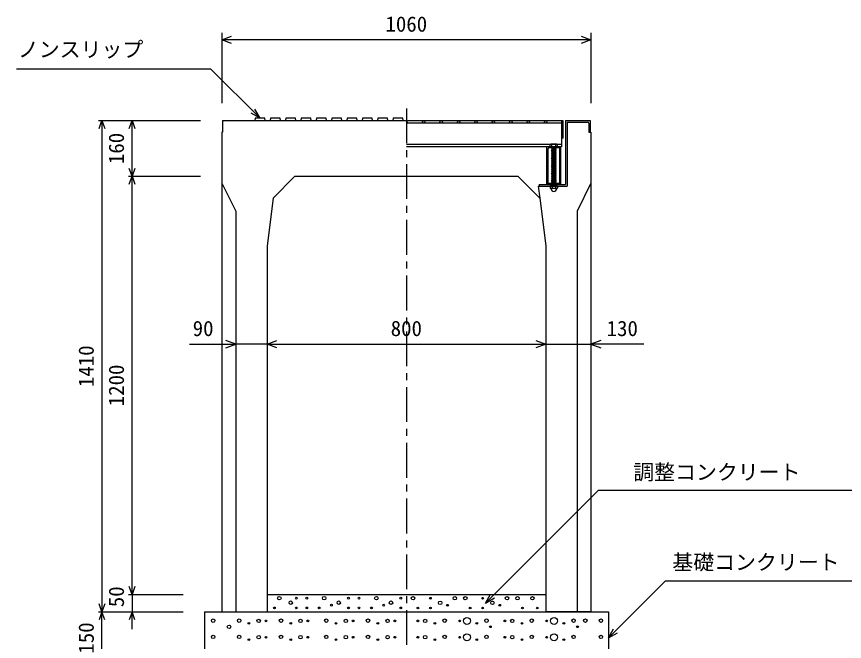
# Model space of a CAD drawing. Units: millimetres, scale not verified. Extents: x -16800 to 16800, y -5940 to 5940.
# Drawn here: x 1281 to 3658, y -1907 to -113 of the extents above; entities that cross this region are included whole.
import ezdxf
from ezdxf.enums import TextEntityAlignment as Align

# ---------------------------------------------------------------- set-up
doc = ezdxf.new("R2010")
doc.units = ezdxf.units.MM
doc.header["$LTSCALE"] = 20
doc.linetypes.add('CHAIN1', pattern=[8, 5, -1, 1, -1])
doc.linetypes.add('DOTTED', pattern=[1.75, 0.25, -1.5])
for name, color, linetype, lineweight in [('0-0_DIM', 7, 'Continuous', 25), ('0-2_HATCH', 6, 'Continuous', 25), ('0-5_OUTLINE', 3, 'Continuous', 25)]:
    doc.layers.add(name, color=color, linetype=linetype, lineweight=lineweight)
doc.styles.add('ＭＳ ゴシック', font='')
doc.styles.get('ＭＳ ゴシック').set_extended_font_data('MS Gothic')

msp = doc.modelspace()

# ---------------------------------------------------------------- linework, layer by layer
at = {"layer": '0-0_DIM'}
for p, q in [((1870, -159.92), (1870, -361.66)), ((2930, -159.92), (2930, -361.66)), ((2930, -179.92), (1870, -179.92)), ((1280.9, -262.95), (1837.79, -262.95)), ((1980, -405.16), (1837.79, -262.95)), ((1980, -405.16), (1965, -379.18)), ((1980, -405.16), (1954.02, -390.16)), ((1515.8, -411.66), (1809.13, -411.66)), ((1525.8, -411.66), (1525.8, -1821.66)), ((1612.46, -571.66), (1612.46, -411.66)), ((1602.46, -571.66), (1809.13, -571.66)), ((1612.46, -1771.66), (1612.46, -571.66)), ((1777.17, -1053.5), (1910, -1053.5)), ((2000, -1053.5), (1910, -1053.5)), ((2000, -1053.5), (2800, -1053.5)), ((2800, -1053.5), (2930, -1053.5)), ((3081.6, -1053.5), (2930, -1053.5)), ((2626.92, -1796.66), (2951.38, -1472.2)), ((2951.38, -1472.2), (3685.74, -1472.2)), ((3143.65, -1733.01), (2980, -1896.66)), ((3143.65, -1733.01), (3790.53, -1733.01)), ((1602.46, -1771.66), (1759.13, -1771.66)), ((1612.46, -1771.66), (1612.46, -1821.66)), ((2626.92, -1796.66), (2641.92, -1770.68)), ((2626.92, -1796.66), (2652.9, -1781.66)), ((1515.8, -1821.66), (1759.13, -1821.66)), ((1525.8, -1971.66), (1525.8, -1821.66)), ((1612.46, -1871.66), (1612.46, -1821.66)), ((2980, -1896.66), (2995, -1870.68)), ((2980, -1896.66), (3005.98, -1881.66))]:
    msp.add_line(p, q, dxfattribs=at)
at = {"layer": '0-0_DIM', "linetype": 'CHAIN1'}
msp.add_line((2400, -376.66), (2400, -2171.66), dxfattribs=at)
at = {"layer": '0-0_DIM'}
for points in [[(1898.23, -190.18), (1870.04, -179.92), (1898.23, -169.66)], [(2901.85, -169.66), (2930.04, -179.92), (2901.85, -190.18)], [(1517.59, -434.21), (1525.8, -411.66), (1534.01, -434.21)], [(1604.26, -434.21), (1612.46, -411.66), (1620.67, -434.21)], [(1620.67, -549.11), (1612.46, -571.66), (1604.26, -549.11)], [(1604.26, -594.21), (1612.46, -571.66), (1620.67, -594.21)], [(1881.81, -1063.76), (1910, -1053.5), (1881.81, -1043.24)], [(2028.19, -1063.76), (2000, -1053.5), (2028.19, -1043.24)], [(2771.81, -1043.24), (2800, -1053.5), (2771.81, -1063.76)], [(2958.19, -1043.24), (2930, -1053.5), (2958.19, -1063.76)], [(1620.67, -1749.11), (1612.46, -1771.66), (1604.26, -1749.11)], [(1534.01, -1799.11), (1525.8, -1821.66), (1517.59, -1799.11)], [(1534.01, -1844.21), (1525.8, -1821.66), (1517.59, -1844.21)], [(1620.67, -1844.21), (1612.46, -1821.66), (1604.26, -1844.21)]]:
    msp.add_lwpolyline(points, dxfattribs=at)
at = {"layer": '0-2_HATCH'}
for p, q in [((2850, -412.16), (2400, -412.16)), ((2845.5, -419.16), (2400, -419.16)), ((2845.5, -412.16), (2845.5, -487.16)), ((2850, -462.16), (2850, -412.16)), ((2857, -411.66), (2857, -595.16)), ((2861.5, -416.16), (2861.5, -599.66)), ((2861.5, -416.16), (2920, -416.16)), ((2923.5, -419.66), (2923.5, -444.66)), ((2923.5, -444.66), (2928, -444.66)), ((2850, -462.16), (2845.5, -462.16)), ((2814.32, -480.16), (2400, -480.16)), ((2845.5, -487.16), (2400, -487.16)), ((2803.5, -595.16), (2803.5, -489.16)), ((2843.5, -487.16), (2805.5, -487.16)), ((2806.7, -591.96), (2806.7, -492.36)), ((2843.5, -490.36), (2808.7, -490.36)), ((2815, -479.66), (2813, -481.16)), ((2813, -487.16), (2813, -481.16)), ((2834, -487.16), (2813, -487.16)), ((2813.33, -480.89), (2815, -479.66)), ((2832, -479.66), (2815, -479.66)), ((2817, -487.16), (2830, -487.16)), ((2817, -488.16), (2818, -487.16)), ((2818, -489.16), (2817, -488.16)), ((2817, -490.16), (2818, -489.16)), ((2818, -491.16), (2817, -490.16)), ((2817, -492.16), (2818, -491.16)), ((2830, -491.16), (2817, -492.16)), ((2818, -493.16), (2817, -492.16)), ((2817, -494.16), (2818, -493.16)), ((2830, -493.16), (2817, -494.16)), ((2818, -495.16), (2817, -494.16)), ((2817, -496.16), (2818, -495.16)), ((2830, -495.16), (2817, -496.16)), ((2818, -497.16), (2817, -496.16)), ((2817, -498.16), (2818, -497.16)), ((2830, -497.16), (2817, -498.16)), ((2818, -499.16), (2817, -498.16)), ((2818, -487.16), (2818, -481.16)), ((2829, -487.16), (2829, -481.16)), ((2829, -488.16), (2830, -487.16)), ((2830, -489.16), (2829, -488.16)), ((2829, -492.16), (2830, -491.16)), ((2830, -493.16), (2829, -492.16)), ((2829, -494.16), (2830, -493.16)), ((2830, -495.16), (2829, -494.16)), ((2829, -496.16), (2830, -495.16)), ((2830, -497.16), (2829, -496.16)), ((2833.67, -480.89), (2832, -479.66)), ((2845.5, -480.16), (2832.68, -480.16)), ((2834, -487.16), (2834, -481.16)), ((2840.3, -589.96), (2840.3, -490.36)), ((2843.5, -593.16), (2843.5, -487.16)), ((2830, -499.16), (2817, -500.16)), ((2817, -500.16), (2818, -499.16)), ((2830, -501.16), (2817, -502.16)), ((2818, -503.16), (2817, -502.16)), ((2830, -503.16), (2817, -504.16)), ((2817, -504.16), (2818, -503.16)), ((2818, -505.16), (2817, -504.16)), ((2830, -505.16), (2817, -506.16)), ((2817, -506.16), (2818, -505.16)), ((2818, -507.16), (2817, -506.16)), ((2830, -507.16), (2817, -508.16)), ((2817, -508.16), (2818, -507.16)), ((2818, -509.16), (2817, -508.16)), ((2830, -509.16), (2817, -510.16)), ((2817, -510.16), (2818, -509.16)), ((2818, -511.16), (2817, -510.16)), ((2830, -511.16), (2817, -512.16)), ((2817, -512.16), (2818, -511.16)), ((2818, -513.16), (2817, -512.16)), ((2830, -513.16), (2817, -514.16)), ((2817, -514.16), (2818, -513.16)), ((2818, -515.16), (2817, -514.16)), ((2830, -515.16), (2817, -516.16)), ((2817, -516.16), (2818, -515.16)), ((2818, -517.16), (2817, -516.16)), ((2830, -517.16), (2817, -518.16)), ((2817, -518.16), (2818, -517.16)), ((2818, -519.16), (2817, -518.16)), ((2830, -519.16), (2817, -520.16)), ((2817, -520.16), (2818, -519.16)), ((2818, -521.16), (2817, -520.16)), ((2830, -521.16), (2817, -522.16)), ((2817, -522.16), (2818, -521.16)), ((2818, -523.16), (2817, -522.16)), ((2829, -500.16), (2830, -499.16)), ((2830, -501.16), (2829, -500.16)), ((2829, -502.16), (2830, -501.16)), ((2830, -503.16), (2829, -502.16)), ((2829, -504.16), (2830, -503.16)), ((2829, -504.16), (2830, -505.16)), ((2829, -506.16), (2830, -505.16)), ((2829, -506.16), (2830, -507.16)), ((2829, -508.16), (2830, -507.16)), ((2829, -508.16), (2830, -509.16)), ((2829, -510.16), (2830, -509.16)), ((2829, -510.16), (2830, -511.16)), ((2829, -512.16), (2830, -511.16)), ((2829, -512.16), (2830, -513.16)), ((2829, -514.16), (2830, -513.16)), ((2829, -514.16), (2830, -515.16)), ((2829, -516.16), (2830, -515.16)), ((2829, -516.16), (2830, -517.16)), ((2829, -518.16), (2830, -517.16)), ((2829, -518.16), (2830, -519.16)), ((2829, -520.16), (2830, -519.16)), ((2829, -520.16), (2830, -521.16)), ((2829, -522.16), (2830, -521.16)), ((2829, -522.16), (2830, -523.16)), ((2830, -523.16), (2817, -524.16)), ((2817, -524.16), (2818, -523.16)), ((2818, -525.16), (2817, -524.16)), ((2830, -525.16), (2817, -526.16)), ((2817, -526.16), (2818, -525.16)), ((2818, -527.16), (2817, -526.16)), ((2830, -527.16), (2817, -528.16)), ((2817, -528.16), (2818, -527.16)), ((2818, -529.16), (2817, -528.16)), ((2830, -529.16), (2817, -530.16)), ((2817, -530.16), (2818, -529.16)), ((2818, -531.16), (2817, -530.16)), ((2830, -531.16), (2817, -532.16)), ((2817, -532.16), (2818, -531.16)), ((2818, -533.16), (2817, -532.16)), ((2830.01, -533.17), (2817.01, -534.17)), ((2817.01, -534.17), (2818.01, -533.17)), ((2818.01, -535.17), (2817.01, -534.17)), ((2830.01, -535.17), (2817.01, -536.17)), ((2817.01, -536.17), (2818.01, -535.17)), ((2818.01, -537.17), (2817.01, -536.17)), ((2830.01, -537.17), (2817.01, -538.17)), ((2817.01, -538.17), (2818.01, -537.17)), ((2818.01, -539.17), (2817.01, -538.17)), ((2830.01, -539.17), (2817.01, -540.17)), ((2817.01, -540.17), (2818.01, -539.17)), ((2818.01, -541.17), (2817.01, -540.17)), ((2830.02, -541.17), (2817.01, -542.17)), ((2817.01, -542.17), (2818.01, -541.17)), ((2818.01, -543.17), (2817.01, -542.17)), ((2830.01, -545.17), (2817.01, -546.17)), ((2817.01, -546.17), (2818.01, -545.17)), ((2818.01, -547.17), (2817.01, -546.17)), ((2830.02, -543.18), (2817.02, -544.18)), ((2817.02, -544.18), (2818.02, -543.18)), ((2818.02, -545.18), (2817.02, -544.18)), ((2829, -524.16), (2830, -523.16)), ((2829, -524.16), (2830, -525.16)), ((2829, -526.16), (2830, -525.16)), ((2829, -526.16), (2830, -527.16)), ((2829, -528.16), (2830, -527.16)), ((2829, -528.16), (2830, -529.16)), ((2829, -530.16), (2830, -529.16)), ((2829, -530.16), (2830, -531.16)), ((2829, -532.16), (2830, -531.16)), ((2829, -532.16), (2830.01, -533.17)), ((2829.01, -534.17), (2830.01, -533.17)), ((2829.01, -534.17), (2830.01, -535.17)), ((2829.01, -536.17), (2830.01, -535.17)), ((2829.01, -536.17), (2830.01, -537.17)), ((2829.01, -538.17), (2830.01, -537.17)), ((2829.01, -538.17), (2830.01, -539.17)), ((2829.01, -540.17), (2830.01, -539.17)), ((2829.01, -540.17), (2830.02, -541.17)), ((2829.01, -546.17), (2830.01, -545.17)), ((2829.01, -546.17), (2830.01, -547.17)), ((2829.02, -542.17), (2830.02, -541.17)), ((2829.02, -542.17), (2830.02, -543.18)), ((2829.02, -544.18), (2830.02, -543.18)), ((2829.02, -544.18), (2830.02, -545.18)), ((2830.01, -547.17), (2817.01, -548.17)), ((2817.01, -548.17), (2818.01, -547.17)), ((2818.01, -549.17), (2817.01, -548.17)), ((2830.01, -549.17), (2817.01, -550.17)), ((2817.01, -550.17), (2818.01, -549.17)), ((2818.01, -551.17), (2817.01, -550.17)), ((2830.02, -551.17), (2817.02, -552.17)), ((2817.02, -552.17), (2818.02, -551.17)), ((2818.02, -553.17), (2817.02, -552.17)), ((2830.02, -553.17), (2817.02, -554.17)), ((2817.02, -554.17), (2818.02, -553.17)), ((2818.02, -555.17), (2817.02, -554.17)), ((2830.02, -555.18), (2817.02, -556.18)), ((2817.02, -556.18), (2818.02, -555.18)), ((2818.02, -557.18), (2817.02, -556.18)), ((2830.02, -557.18), (2817.02, -558.18)), ((2817.02, -558.18), (2818.02, -557.18)), ((2818.02, -559.18), (2817.02, -558.18)), ((2830.03, -559.18), (2817.03, -560.18)), ((2817.03, -560.18), (2818.03, -559.18)), ((2818.03, -561.18), (2817.03, -560.18)), ((2830.03, -561.18), (2817.03, -562.18)), ((2817.03, -562.18), (2818.03, -561.18)), ((2818.03, -563.18), (2817.03, -562.18)), ((2830.03, -563.18), (2817.03, -564.18)), ((2817.03, -564.18), (2818.03, -563.18)), ((2818.03, -565.18), (2817.03, -564.18)), ((2830.03, -565.19), (2817.03, -566.19)), ((2817.03, -566.19), (2818.03, -565.19)), ((2818.03, -567.19), (2817.03, -566.19)), ((2830.04, -567.19), (2817.04, -568.19)), ((2817.04, -568.19), (2818.04, -567.19)), ((2818.04, -569.19), (2817.04, -568.19)), ((2830.04, -569.19), (2817.04, -570.19)), ((2817.04, -570.19), (2818.04, -569.19)), ((2818.04, -571.19), (2817.04, -570.19)), ((2829.01, -548.17), (2830.01, -547.17)), ((2829.01, -548.17), (2830.01, -549.17)), ((2829.01, -550.17), (2830.01, -549.17)), ((2829.01, -550.17), (2830.02, -551.17)), ((2829.02, -552.17), (2830.02, -551.17)), ((2829.02, -552.17), (2830.02, -553.17)), ((2829.02, -554.17), (2830.02, -553.17)), ((2829.02, -554.17), (2830.02, -555.18)), ((2829.02, -556.18), (2830.02, -555.18)), ((2829.02, -556.18), (2830.02, -557.18)), ((2829.02, -558.18), (2830.02, -557.18)), ((2829.02, -558.18), (2830.03, -559.18)), ((2829.03, -560.18), (2830.03, -559.18)), ((2829.03, -560.18), (2830.03, -561.18)), ((2829.03, -562.18), (2830.03, -561.18)), ((2829.03, -562.18), (2830.03, -563.18)), ((2829.03, -564.18), (2830.03, -563.18)), ((2829.03, -564.18), (2830.03, -565.19)), ((2829.03, -566.19), (2830.03, -565.19)), ((2829.03, -566.19), (2830.04, -567.19)), ((2829.04, -568.19), (2830.04, -567.19)), ((2829.04, -568.19), (2830.04, -569.19)), ((2829.04, -570.19), (2830.04, -569.19)), ((2829.04, -570.19), (2830.04, -571.19)), ((2838.3, -591.96), (2803.5, -591.96)), ((2830.04, -571.19), (2817.04, -572.19)), ((2817.04, -572.19), (2818.04, -571.19)), ((2818.04, -573.19), (2817.04, -572.19)), ((2830.04, -573.19), (2817.04, -574.19)), ((2817.04, -574.19), (2818.04, -573.19)), ((2818.04, -575.19), (2817.04, -574.19)), ((2830.05, -575.2), (2817.04, -576.2)), ((2817.04, -576.2), (2818.04, -575.2)), ((2818.04, -577.2), (2817.04, -576.2)), ((2830.05, -577.2), (2817.05, -578.2)), ((2817.05, -578.2), (2818.05, -577.2)), ((2818.05, -579.2), (2817.05, -578.2)), ((2830.05, -579.2), (2817.05, -580.2)), ((2817.05, -580.2), (2818.05, -579.2)), ((2818.05, -581.2), (2817.05, -580.2)), ((2830.05, -581.2), (2817.05, -582.2)), ((2817.05, -582.2), (2818.05, -581.2)), ((2818.05, -583.2), (2817.05, -582.2)), ((2830.05, -583.2), (2817.05, -584.2)), ((2817.05, -584.2), (2818.05, -583.2)), ((2818.05, -585.2), (2817.05, -584.2)), ((2830.06, -585.21), (2817.06, -586.21)), ((2817.06, -586.21), (2818.06, -585.21)), ((2818.06, -587.21), (2817.06, -586.21)), ((2830.06, -587.21), (2817.06, -588.21)), ((2817.06, -588.21), (2818.06, -587.21)), ((2818.06, -589.21), (2817.06, -588.21)), ((2830.06, -589.21), (2817.06, -590.21)), ((2817.06, -590.21), (2818.06, -589.21)), ((2818.06, -591.21), (2817.06, -590.21)), ((2830.06, -591.21), (2817.06, -592.21)), ((2817.06, -592.21), (2818.06, -591.21)), ((2818.06, -593.21), (2817.06, -592.21)), ((2817.07, -594.21), (2818.07, -593.21)), ((2829.04, -572.19), (2830.04, -571.19)), ((2829.04, -572.19), (2830.04, -573.19)), ((2829.04, -574.19), (2830.04, -573.19)), ((2829.04, -574.19), (2830.05, -575.2)), ((2829.04, -576.2), (2830.05, -575.2)), ((2829.05, -576.2), (2830.05, -577.2)), ((2829.05, -578.2), (2830.05, -577.2)), ((2829.05, -578.2), (2830.05, -579.2)), ((2829.05, -580.2), (2830.05, -579.2)), ((2829.05, -580.2), (2830.05, -581.2)), ((2829.05, -582.2), (2830.05, -581.2)), ((2829.05, -582.2), (2830.05, -583.2)), ((2829.05, -584.2), (2830.05, -583.2)), ((2829.06, -584.2), (2830.06, -585.21)), ((2829.06, -586.21), (2830.06, -585.21)), ((2829.06, -586.21), (2830.06, -587.21)), ((2829.06, -588.21), (2830.06, -587.21)), ((2829.06, -588.21), (2830.06, -589.21)), ((2829.06, -590.21), (2830.06, -589.21)), ((2829.06, -590.21), (2830.06, -591.21)), ((2829.06, -592.21), (2830.06, -591.21)), ((2829.06, -592.21), (2830.07, -593.22)), ((2829.07, -594.22), (2830.07, -593.22)), ((2778.5, -599.66), (2861.5, -599.66)), ((2778.63, -599.66), (2782.86, -634.52)), ((2781, -595.16), (2781, -599.66)), ((2781, -595.16), (2857, -595.16)), ((2841.5, -595.16), (2803.5, -595.16)), ((2814.16, -599.66), (2813.29, -600.31)), ((2813.29, -600.31), (2813.29, -605.49)), ((2814.99, -606.47), (2813.29, -605.49)), ((2832.84, -599.66), (2814.16, -599.66)), ((2814.99, -606.79), (2814.99, -606.47)), ((2832.01, -606.47), (2814.99, -606.47)), ((2832.01, -606.79), (2814.99, -606.79)), ((2818.07, -595.21), (2817.07, -594.21)), ((2817.07, -596.22), (2818.07, -595.22)), ((2818.07, -597.22), (2817.07, -596.22)), ((2817.07, -598.22), (2818.07, -597.22)), ((2818.07, -599.22), (2817.07, -598.22)), ((2817.63, -599.66), (2818.07, -599.22)), ((2818.4, -600.31), (2818.4, -605.49)), ((2828.6, -600.31), (2828.6, -605.49)), ((2829.07, -594.22), (2830.07, -595.22)), ((2829.07, -596.22), (2830.07, -595.22)), ((2829.07, -596.22), (2830.07, -597.22)), ((2829.07, -598.22), (2830.07, -597.22)), ((2829.07, -598.22), (2830.07, -599.22)), ((2829.63, -599.66), (2830.07, -599.22)), ((2832.01, -606.47), (2833.71, -605.49)), ((2832.01, -606.79), (2832.01, -606.47)), ((2832.84, -599.66), (2833.71, -600.31)), ((2833.71, -600.31), (2833.71, -605.49))]:
    msp.add_line(p, q, dxfattribs=at)
at = {"layer": '0-2_HATCH', "linetype": 'DOTTED'}
for p, q in [((2830, -487.16), (2817, -488.16)), ((2830, -489.16), (2817, -490.16)), ((2830.07, -593.21), (2817.07, -594.21)), ((2830.07, -595.22), (2817.07, -596.22)), ((2830.07, -597.22), (2817.07, -598.22)), ((2817.63, -599.66), (2829.63, -599.66)), ((2830.07, -599.22), (2824.34, -599.66))]:
    msp.add_line(p, q, dxfattribs=at)
at = {"layer": '0-2_HATCH'}
for points in [[(1995, -411.66), (1994, -405.16), (1966, -405.16), (1965, -411.66)], [(2039, -411.66), (2038, -405.16), (2010, -405.16), (2009, -411.66)], [(2083, -411.66), (2082, -405.16), (2054, -405.16), (2053, -411.66)], [(2127, -411.66), (2126, -405.16), (2098, -405.16), (2097, -411.66)], [(2171, -411.66), (2170, -405.16), (2142, -405.16), (2141, -411.66)], [(2215, -411.66), (2214, -405.16), (2186, -405.16), (2185, -411.66)], [(2259, -411.66), (2258, -405.16), (2230, -405.16), (2229, -411.66)], [(2303, -411.66), (2302, -405.16), (2274, -405.16), (2273, -411.66)], [(2347, -411.66), (2346, -405.16), (2318, -405.16), (2317, -411.66)], [(2391, -411.66), (2390, -405.16), (2362, -405.16), (2361, -411.66)], [(2830, -491.16), (2829, -490.16), (2830, -489.16)], [(2830, -499.16), (2829, -498.16), (2830, -497.16)], [(2817, -502.16), (2818, -501.16), (2817, -500.16)]]:
    msp.add_lwpolyline(points, dxfattribs=at)
for centre, radius in [((2450, -415.66), 3.5), ((2500, -415.66), 3.5), ((2550, -415.66), 3.5), ((2600, -415.66), 3.5), ((2650, -415.66), 3.5), ((2700, -415.66), 3.5), ((2750, -415.66), 3.5), ((2800, -415.66), 3.5), ((2035.3, -1782.35), 5), ((2083.97, -1782.35), 2.5), ((2113.97, -1782.35), 2.5), ((2163.88, -1782.35), 5), ((2233.97, -1782.35), 2.5), ((2263.97, -1782.35), 2.5), ((2313.88, -1782.35), 5), ((2383.97, -1782.35), 2.5), ((2419.13, -1782.63), 5), ((2469.04, -1782.63), 2.5), ((2539.13, -1782.63), 5), ((2569.13, -1782.63), 5), ((2619.04, -1782.63), 2.5), ((2689.13, -1782.63), 5), ((2719.13, -1782.63), 5), ((2761.87, -1782.63), 5), ((2068.08, -1795.48), 5), ((2184.9, -1802.49), 2.5), ((2205.93, -1795.48), 5), ((2334.9, -1802.49), 2.5), ((2355.93, -1795.48), 5), ((2497.08, -1795.77), 5), ((2518.11, -1802.77), 2.5), ((2647.08, -1795.77), 5), ((2668.11, -1802.77), 2.5), ((2021.28, -1810.36), 2.5), ((2083.97, -1810.36), 2.5), ((2113.97, -1810.36), 2.5), ((2149.86, -1810.36), 2.5), ((2233.97, -1810.36), 2.5), ((2263.97, -1810.36), 2.5), ((2299.86, -1810.36), 2.5), ((2383.97, -1810.36), 2.5), ((2433.15, -1810.65), 2.5), ((2469.04, -1810.65), 2.5), ((2583.15, -1810.65), 2.5), ((2619.04, -1810.65), 2.5), ((2733.15, -1810.65), 2.5), ((2775.89, -1810.65), 2.5), ((1845.17, -1846.81), 5), ((1919.97, -1846.81), 5), ((1948.01, -1854.69), 2.5), ((1976.04, -1847.68), 5), ((1997.07, -1847.68), 2.5), ((2039.97, -1846.81), 5), ((2068.01, -1854.69), 2.5), ((2096.04, -1847.68), 5), ((2117.07, -1847.68), 2.5), ((2169.97, -1846.81), 5), ((2198.01, -1854.69), 2.5), ((2226.04, -1847.68), 5), ((2247.07, -1847.68), 2.5), ((2289.97, -1846.81), 5), ((2318.01, -1854.69), 2.5), ((2346.04, -1847.68), 5), ((2367.07, -1847.68), 2.5), ((2432.93, -1847.68), 2.5), ((2453.96, -1847.68), 5), ((2481.99, -1854.69), 2.5), ((2510.03, -1846.81), 5), ((2552.93, -1847.68), 2.5), ((2573.96, -1847.68), 10), ((2601.99, -1854.69), 2.5), ((2630.03, -1846.81), 5), ((2682.93, -1847.68), 2.5), ((2703.96, -1847.68), 5), ((2731.99, -1854.69), 2.5), ((2760.03, -1846.81), 5), ((2802.93, -1847.68), 2.5), ((2823.96, -1847.68), 10), ((2851.99, -1854.69), 2.5), ((2880.03, -1846.81), 5), ((2913.9, -1846.81), 5), ((2958.55, -1846.81), 5), ((1890.94, -1864.58), 5), ((2641.37, -1864.38), 2.5), ((2891.37, -1864.38), 2.5), ((1845.17, -1893.61), 5), ((1919.97, -1893.61), 5), ((1948.01, -1901.49), 2.5), ((1976.04, -1894.48), 5), ((1997.07, -1894.48), 2.5), ((2039.97, -1893.61), 5), ((2068.01, -1901.49), 2.5), ((2096.04, -1894.48), 5), ((2117.07, -1894.48), 2.5), ((2169.97, -1893.61), 5), ((2198.01, -1901.49), 2.5), ((2226.04, -1894.48), 5), ((2247.07, -1894.48), 2.5), ((2289.97, -1893.61), 5), ((2318.01, -1901.49), 2.5), ((2346.04, -1894.48), 5), ((2367.07, -1894.48), 2.5), ((2432.93, -1894.48), 2.5), ((2453.96, -1894.48), 5), ((2481.99, -1901.49), 2.5), ((2510.03, -1893.61), 5), ((2552.93, -1894.48), 2.5), ((2573.96, -1894.48), 10), ((2601.99, -1901.49), 2.5), ((2630.03, -1893.61), 5), ((2682.93, -1894.48), 2.5), ((2703.96, -1894.48), 5), ((2731.99, -1901.49), 2.5), ((2760.03, -1893.61), 5), ((2802.93, -1894.48), 2.5), ((2823.96, -1894.48), 10), ((2851.99, -1901.49), 2.5), ((2880.03, -1893.61), 5), ((2958.55, -1893.61), 5)]:
    msp.add_circle(centre, radius, dxfattribs=at)
for centre, radius, start, end in [((2400, -415.66), 3.5, 270, 90), ((2920, -419.66), 3.5, 0, 90), ((2805.5, -489.16), 2, 90, 180), ((2808.7, -492.36), 2, 90, 180), ((2815.5, -483.79), 3.62, 46.39563, 133.60437), ((2823.5, -495.79), 15.62, 69.39075, 110.60925), ((2831.5, -483.79), 3.62, 46.39563, 133.60437), ((2838.3, -589.96), 2, 270, 0), ((2841.5, -593.16), 2, 270, 0), ((2815.85, -605.01), 5.35, 61.49832, 118.50684), ((2815.85, -600.8), 5.35, 241.49843, 298.50089), ((2823.5, -606.79), 8.19, 180, 359.99995), ((2823.5, -620.08), 20.42, 75.52621, 104.47362), ((2823.5, -585.73), 20.42, 255.52638, 284.47374), ((2831.15, -605.01), 5.35, 61.49231, 118.50169), ((2831.15, -600.8), 5.35, 241.49989, 298.5)]:
    msp.add_arc(centre, radius, start, end, dxfattribs=at)
at = {"layer": '0-5_OUTLINE'}
for p, q in [((1872, -411.66), (2400, -411.66)), ((1872, -411.66), (1872, -444.66)), ((2857, -411.66), (2928, -411.66)), ((2928, -411.66), (2928, -444.66)), ((1872, -444.66), (1870, -444.66)), ((1870, -444.66), (1870, -1821.66)), ((2930, -444.66), (2928, -444.66)), ((2930, -444.66), (2930, -1821.66)), ((1870, -591.66), (1910, -671.66)), ((2017.14, -634.52), (2080, -571.66)), ((2080, -571.66), (2720, -571.66)), ((2782.86, -634.52), (2720, -571.66)), ((2930, -591.66), (2890, -671.66)), ((2017.14, -634.52), (2000, -771.66)), ((2782.86, -634.52), (2800, -771.66)), ((1910, -671.66), (1910, -1821.66)), ((2890, -671.66), (2890, -1821.66)), ((2000, -771.66), (2000, -1821.66)), ((2800, -771.66), (2800, -1821.66)), ((2000, -1771.66), (2800, -1771.66)), ((1820, -1821.66), (1820, -1971.66)), ((1820, -1821.66), (2980, -1821.66)), ((1870, -1821.66), (2000, -1821.66)), ((2930, -1821.66), (2800, -1821.66)), ((2980, -1821.66), (2980, -1971.66))]:
    msp.add_line(p, q, dxfattribs=at)

# ---------------------------------------------------------------- texts
at = {"layer": '0-0_DIM', "style": 'ＭＳ ゴシック'}
for s, p in [('1060', (2340, -169.92)), ('ノンスリップ', (1284.75, -242.77)), ('90', (1786.57, -1043.5)), ('800', (2355, -1043.5)), ('130', (2974.95, -1043.5)), ('調整コンクリート', (3051.38, -1455.77)), ('基礎コンクリート', (3163.65, -1714.27))]:
    msp.add_text(s, height=43.99, dxfattribs=at).set_placement(p, align=Align.BOTTOM_LEFT)
for s, p in [('160', (1602.46, -536.66)), ('1410', (1515.8, -1176.66)), ('1200', (1602.46, -1231.66)), ('50', (1602.46, -1808.34)), ('150', (1515.8, -1941.66))]:
    msp.add_text(s, height=43.99, rotation=90, dxfattribs=at).set_placement(p, align=Align.BOTTOM_LEFT)

doc.saveas('drawing.dxf')
